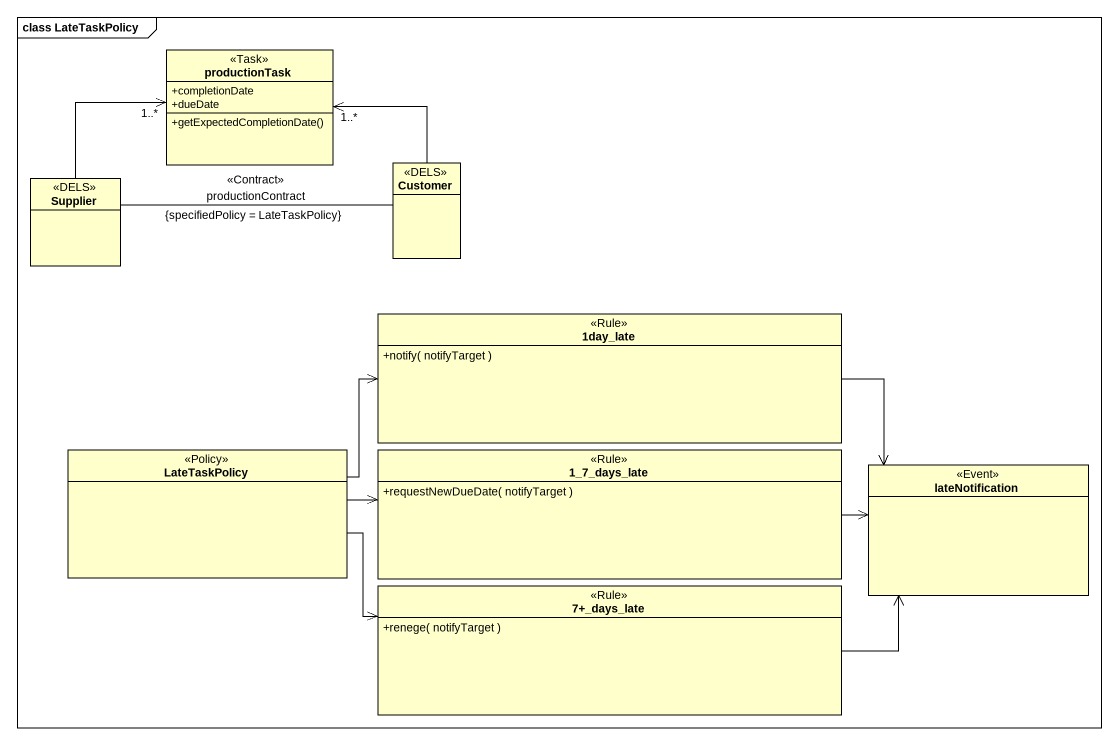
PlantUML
@startuml
mainframe class LateTaskPolicy
hide circle
hide empty members
skinparam classAttributeIconSize 0
class productionTask <<Task>> {
  +completionDate
  +dueDate
  +getExpectedCompletionDate()
}
class Supplier <<DELS>>
class Customer <<DELS>>
class "1day_late" as c1day_late <<Rule>> {
  +notify( notifyTarget )
}
class LateTaskPolicy <<Policy>>
class "1_7_days_late" as c1_7_days_late <<Rule>> {
  +requestNewDueDate( notifyTarget )
}
class lateNotification <<Event>>
class "7+_days_late" as c7_days_late <<Rule>> {
  +renege( notifyTarget )
}
Supplier -up-> "1..*" productionTask
Supplier -right- Customer : <<Contract>>\nproductionContract\n{specifiedPolicy = LateTaskPolicy}
Customer -left-> "1..*" productionTask
c1day_late -right-> lateNotification
LateTaskPolicy -right-> c1day_late
LateTaskPolicy -right-> c1_7_days_late
LateTaskPolicy -right-> c7_days_late
c1_7_days_late -right-> lateNotification
c7_days_late -right-> lateNotification
@enduml
